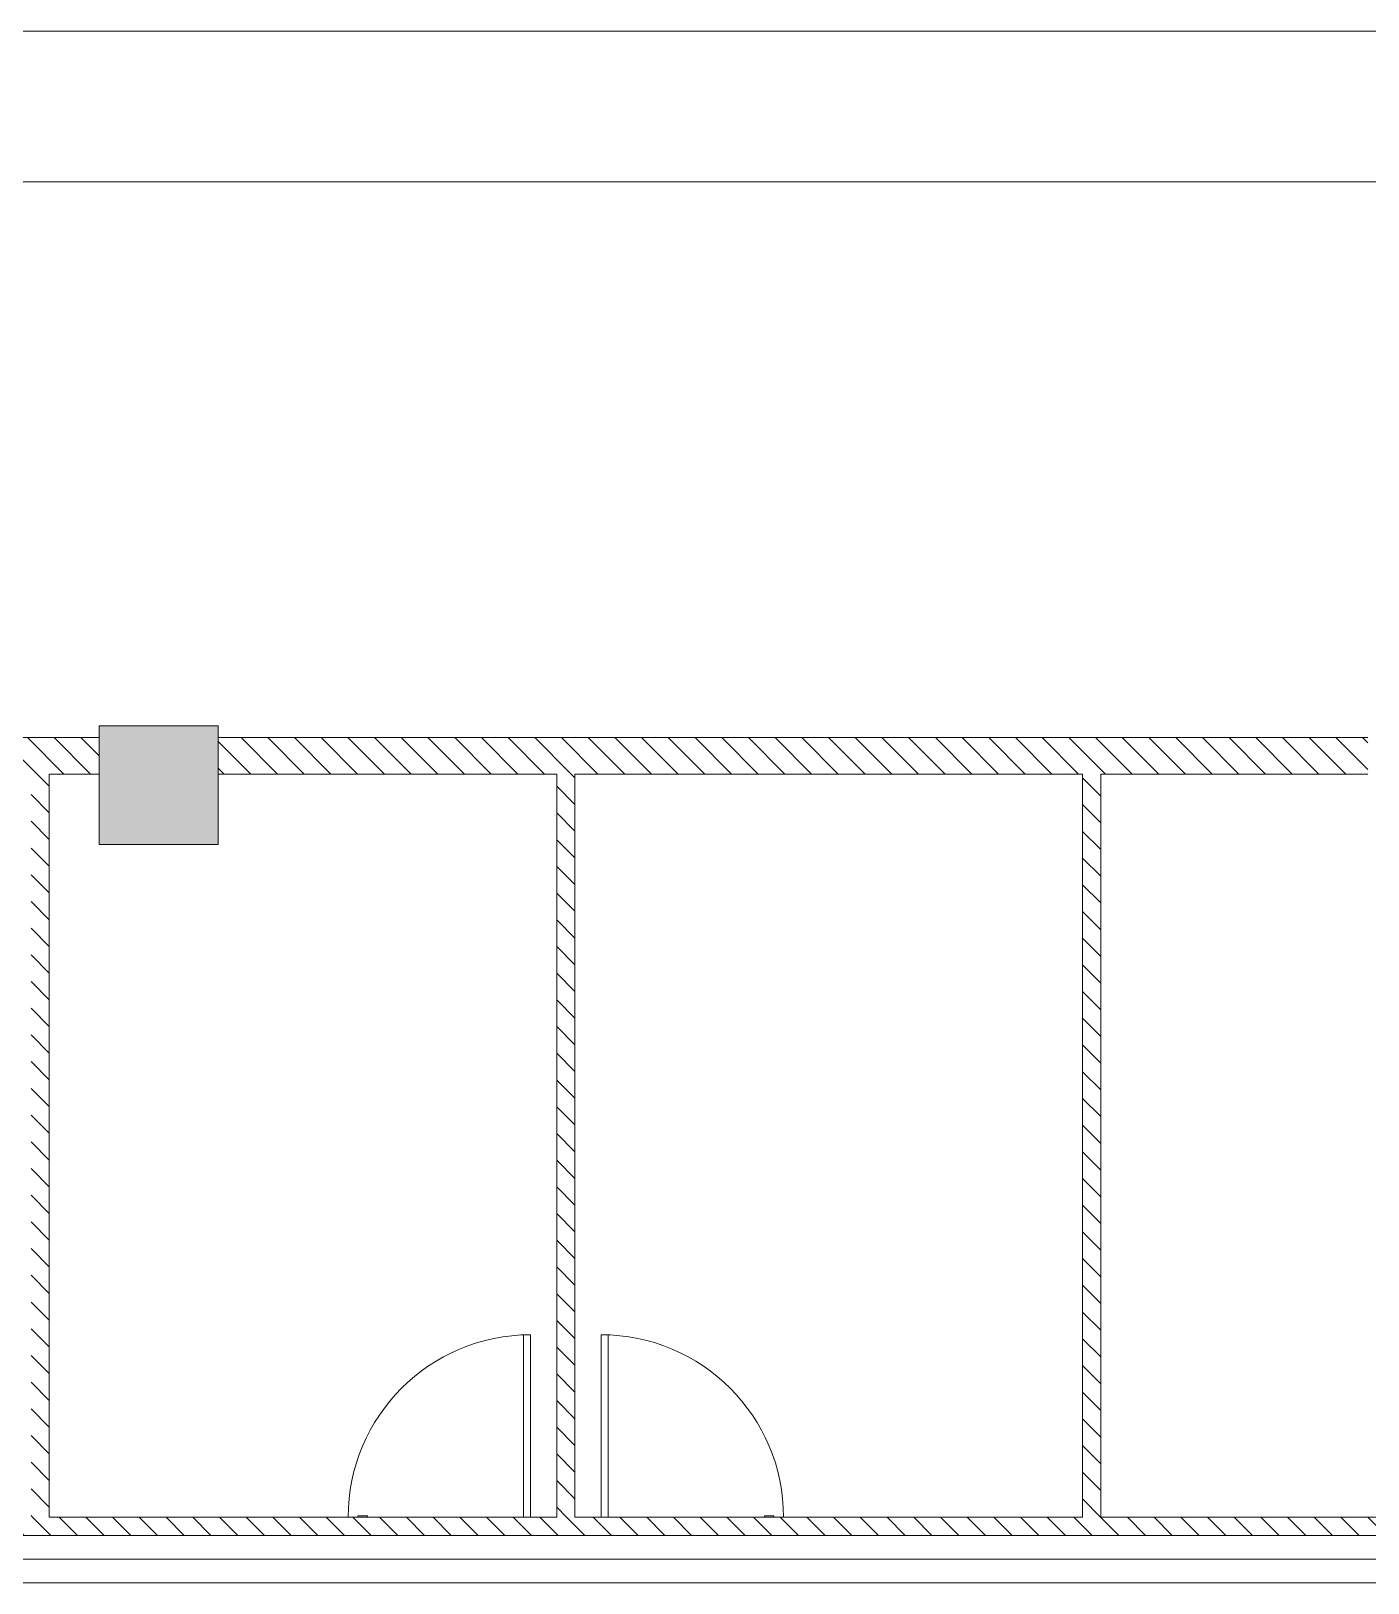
# Model space of a CAD drawing. Header units: millimetres. Extents: x -106145 to 154907, y -84585 to 152038.
# Drawn here: x 40584 to 49014, y 12705 to 22490 of the extents above; entities that cross this region are included whole.
import ezdxf

# ---------------------------------------------------------------- set-up
doc = ezdxf.new("R2010")
doc.units = ezdxf.units.MM
for name, color, linetype, lineweight in [('A-AREA', 32, 'Continuous', 5), ('A-DOOR', 31, 'Continuous', 5), ('A-FLOR', 192, 'Continuous', 5), ('A-WALL', 113, 'Continuous', 5), ('A-WALL-PATT', 111, 'Continuous', 5), ('S-COLS', 52, 'Continuous', 5)]:
    doc.layers.add(name, color=color, linetype=linetype, lineweight=lineweight)
pattern_1 = [(315, (0, 0), (84.18955, 84.18955), [])]

# ---------------------------------------------------------------- blocks, each defined once
blk = doc.blocks.new('M_Concrete-Rectangular-Column - 750 x 750-3585654-Site Plan')
at = {"layer": 'S-COLS'}
blk.add_hatch(color=256, dxfattribs=at).paths.add_polyline_path([(-375, 375), (-375, -375), (375, -375), (375, 375), (-129.8, 375)], flags=0)
at = {"layer": 'S-COLS', "color": 41}
for p, q in [((375, 375), (-375, 375)), ((-375, 375), (-375, -375)), ((375, -375), (375, 375)), ((-375, -375), (375, -375))]:
    blk.add_line(p, q, dxfattribs=at)
blk = doc.blocks.new('M_Door-Passage-Small Slit Vision Panel_Type B - 1_25_Type B-13938696-Site Plan')
at = {"layer": 'A-DOOR', "color": 41}
for p, q in [((-514.125, -63.85), (-514.125, -71.85)), ((-454.125, -71.85), (-514.125, -71.85)), ((-454.125, -71.85), (-454.125, -63.85))]:
    blk.add_line(p, q, dxfattribs=at)
at = {"layer": 'A-DOOR', "color": 121, "lineweight": 9}
for p, q in [((530, -1213.85), (530, -63.85)), ((575, -63.85), (575, -1213.85)), ((575, -1213.85), (530, -1213.85))]:
    blk.add_line(p, q, dxfattribs=at)
at = {"layer": 'A-DOOR', "color": 41}
blk.add_arc((575, -63.85), 1150, 180, 270, dxfattribs=at)
blk = doc.blocks.new('M_Door-Passage-Small Slit Vision Panel_Type B - 1_25_Type B-13938695-Site Plan')
at = {"layer": 'A-DOOR', "color": 121, "lineweight": 9}
for p, q in [((575, 1213.85), (530, 1213.85)), ((530, 1213.85), (530, 63.85)), ((575, 63.85), (575, 1213.85))]:
    blk.add_line(p, q, dxfattribs=at)
at = {"layer": 'A-DOOR', "color": 41}
for p, q in [((-514.125, 71.85), (-514.125, 63.85)), ((-514.125, 71.85), (-454.125, 71.85)), ((-454.125, 63.85), (-454.125, 71.85))]:
    blk.add_line(p, q, dxfattribs=at)
blk.add_arc((575, 63.85), 1150, 90, 180, dxfattribs=at)
blk = doc.blocks.new('MM-HOSPITAL A _ B BLOCK-2022_11_05_CENTRAL_rvt-1-Site Plan')
at = {"layer": 'A-WALL-PATT'}
h = blk.add_hatch(dxfattribs=at)
h.set_pattern_fill('FP_19', color=90, style=0, pattern_type=2)
h.set_pattern_definition(pattern_1)
h.paths.add_polyline_path([(30748.7, 17805), (33248.7, 17805), (33248.7, 18035), (30748.7, 18035)], flags=0)
h.paths.add_polyline_path([(33848.7, 17805), (41013.7, 17805), (41013.7, 18035), (33848.7, 18035), (33848.7, 17812.5)], flags=0)
h.paths.add_polyline_path([(41763.7, 17805), (49013.7, 17805), (49013.7, 18035), (41763.7, 18035)], flags=0)
h.paths.add_polyline_path([(49763.7, 17805), (56788.7, 17805), (56788.7, 18035), (49763.7, 18035)], flags=0)
h = blk.add_hatch(dxfattribs=at)
h.set_pattern_fill('FP_19', color=90, style=0, pattern_type=2)
h.set_pattern_definition(pattern_1)
h.paths.add_polyline_path([(40698.7, 13120), (40698.7, 17805), (40583.7, 17805), (40583.7, 13120)], flags=0)
h = blk.add_hatch(dxfattribs=at)
h.set_pattern_fill('FP_19', color=90, style=0, pattern_type=2)
h.set_pattern_definition(pattern_1)
h.paths.add_polyline_path([(43898.7, 13120), (44013.7, 13120), (44013.7, 17805), (43898.7, 17805), (43898.7, 14411.4)], flags=0)
h = blk.add_hatch(dxfattribs=at)
h.set_pattern_fill('FP_19', color=90, style=0, pattern_type=2)
h.set_pattern_definition(pattern_1)
h.paths.add_polyline_path([(47328.7, 13120), (47328.7, 17805), (47213.7, 17805), (47213.7, 13120)], flags=0)
h = blk.add_hatch(dxfattribs=at)
h.set_pattern_fill('FP_19', color=90, style=0, pattern_type=2)
h.set_pattern_definition(pattern_1)
h.paths.add_polyline_path([(56788.7, 13005), (56788.7, 13120), (30748.7, 13120), (30748.7, 13005), (56517.6, 13005)], flags=0)
at = {"layer": 'A-AREA', "color": 41}
for p, q in [((39013.7, 22490), (57388.7, 22490)), ((39013.7, 21540), (57189.9, 21540))]:
    blk.add_line(p, q, dxfattribs=at)
at = {"layer": 'A-FLOR', "color": 41}
for p, q in [((57238.7, 12855), (26783.7, 12855)), ((26783.7, 12855), (57238.7, 12855)), ((26633.7, 12705), (57088.7, 12705)), ((57088.7, 12705), (26633.7, 12705))]:
    blk.add_line(p, q, dxfattribs=at)
at = {"layer": 'A-WALL', "color": 61, "lineweight": 18}
for p, q in [((41013.7, 18035), (39013.7, 18035)), ((49013.7, 18035), (41763.7, 18035)), ((40698.7, 17805), (41013.7, 17805)), ((40698.7, 13120), (40698.7, 17805)), ((41763.7, 17805), (43898.7, 17805)), ((43898.7, 17805), (43898.7, 13120)), ((44013.7, 17805), (47213.7, 17805)), ((44013.7, 13120), (44013.7, 17805)), ((47213.7, 17805), (47213.7, 13120)), ((47328.7, 17805), (49013.7, 17805)), ((47328.7, 13120), (47328.7, 17805)), ((43898.7, 13120), (40698.7, 13120)), ((47213.7, 13120), (44013.7, 13120)), ((50528.7, 13120), (47328.7, 13120)), ((30748.7, 13005), (56788.7, 13005))]:
    blk.add_line(p, q, dxfattribs=at)
at = {"color": 253, "lineweight": 5}
for name, p, rotation in [('M_Concrete-Rectangular-Column - 750 x 750-3585654-Site Plan', (41388.7, 17735.1), 90.00000482565858), ('M_Door-Passage-Small Slit Vision Panel_Type B - 1_25_Type B-13938696-Site Plan', (44753.7, 13056.2), 180)]:
    blk.add_blockref(name, p, dxfattribs=dict(at, rotation=rotation))
blk.add_blockref('M_Door-Passage-Small Slit Vision Panel_Type B - 1_25_Type B-13938695-Site Plan', (43158.7, 13056.2), dxfattribs=at)

msp = doc.modelspace()

# ---------------------------------------------------------------- block references
at = {"lineweight": 5}
msp.add_blockref('MM-HOSPITAL A _ B BLOCK-2022_11_05_CENTRAL_rvt-1-Site Plan', (0, 0), dxfattribs=at)

doc.saveas('drawing.dxf')
